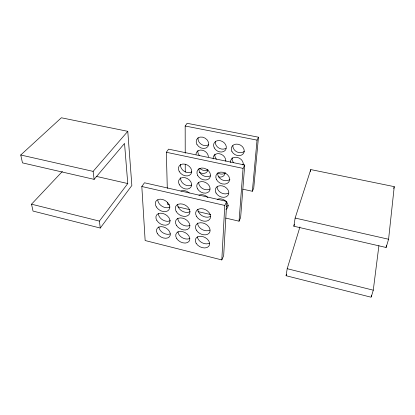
<?xml version="1.0" encoding="UTF-8"?>
<svg xmlns="http://www.w3.org/2000/svg" width="415" height="415" viewBox="0 0 415 415"><rect width="100%" height="100%" fill="white"/><g stroke="black" fill="none" stroke-linecap="round" stroke-linejoin="round"><path stroke-width="0.62" d="M221.812 259.925L224.764 205.435L226.756 201.4L144.482 182.782L141.816 186.501L145.146 240.539L221.812 259.925L223.675 255.733L226.756 201.4M225.786 218.093L239.04 221.19L243.06 168.391L244.726 165.014L168.583 149.146L166.337 152.274L167.297 188.394M244.726 165.014L240.622 217.636L239.04 221.19M242.858 189.193L252.356 191.274L257.035 140.12L258.472 137.204L187.118 123.291L185.173 126.01L185.22 153.228M258.472 137.204L253.736 188.177L252.356 191.274M388.58 239.248L394.25 186.646L310.757 169.574L295.132 218.057L293.851 226.227L386.106 247.485L388.58 239.248L295.132 218.057M386.106 247.485L386.318 245.576M299.946 226.953L287.196 268.707L286.096 275.731L371.155 297.223L373.272 290.184L378.911 245.659M371.238 296.58L371.404 295.298M310.436 171.488L310.757 169.574M393.716 188.514L394.25 186.646M286.096 275.731L286.469 274.497M293.851 226.227L294.437 224.391M100.269 228.048L131.856 185.495L127.779 131.332L61.363 117.777L20.75 154.997L22.477 162.877L94.127 179.358L124.531 143.424L127.768 183.554L99.393 221.096L100.269 228.048L33.034 211.079L31.524 204.19L62.364 171.457M94.127 179.358L93.121 171.379L127.779 131.332M185.173 126.01L257.035 140.12M166.337 152.274L243.06 168.391M20.75 154.997L93.121 171.379M141.816 186.501L224.764 205.435M96.166 176.339L127.768 183.554M169.616 204.963L167.722 204.517L167.67 202.582M177.822 206.878L189.811 209.684M198.017 211.603L210.638 214.55M31.524 204.19L99.393 221.096M287.196 268.707L373.272 290.184M185.235 164.247L185.251 172.028M189.894 238.397A7.465 5.208 28.8 0 1 182.299 237.712A7.465 5.208 28.8 0 1 177.962 231.565M209.419 243.216A7.537 5.296 27 0 1 201.944 242.656A7.537 5.296 27 0 1 197.41 236.815M190.029 211.676A7.766 5.628 30.2 0 1 182.133 211.105A7.766 5.628 30.2 0 1 177.625 204.564M170.269 233.878A7.408 5.115 30.5 0 1 162.996 232.841A7.408 5.115 30.5 0 1 158.872 226.886M170.399 220.588A7.553 5.312 31.3 0 1 162.83 219.986A7.553 5.312 31.3 0 1 158.338 213.678M170.083 206.997A7.703 5.52 32.1 0 1 162.369 206.457A7.703 5.52 32.1 0 1 157.783 199.947M210.338 216.443A7.838 5.737 28.1 0 1 202.261 215.841A7.838 5.737 28.1 0 1 197.825 209.264M189.956 225.298A7.615 5.416 29.5 0 1 182.216 224.665A7.615 5.416 29.5 0 1 177.796 218.326M209.871 230.092A7.683 5.509 27.5 0 1 201.955 229.428A7.683 5.509 27.5 0 1 197.602 223.063M226.336 201.69A6.993 5.224 26.8 0 1 225.905 209.357M217.294 199.314A6.993 5.224 26.8 0 1 225.921 201.27M198.961 195.169A6.936 5.141 28.8 0 1 207.863 197.504M180.93 191.087A6.879 5.058 30.7 0 1 189.276 192.975M210.301 175.851A7.133 5.514 30.4 0 1 202.416 175.177A7.133 5.514 30.4 0 1 199.034 168.319M191.704 184.981A6.951 5.229 31.6 0 1 184.115 184.281A6.951 5.229 31.6 0 1 180.696 177.662M191.797 171.846A7.081 5.416 32.6 0 1 184.073 171.193A7.081 5.416 32.6 0 1 180.592 164.366M229.931 179.322A7.19 5.608 28 0 1 222.155 179.845A7.19 5.608 28 0 1 217.636 173.32M209.876 189.022A7.003 5.317 29.5 0 1 202.655 188.618A7.003 5.317 29.5 0 1 198.692 182.595M228.343 193.131A7.06 5.405 27.3 0 1 220.972 192.7A7.06 5.405 27.3 0 1 217.076 186.651M228.385 205.321A6.936 5.213 26.7 0 1 226.185 206.405M225.335 172.827A6.422 5.037 28.8 0 1 217.678 172.925M230.548 162.519A6.635 5.302 27.1 0 1 237.25 157.399A6.635 5.302 27.1 0 1 243.076 165.134M213.186 158.898A6.578 5.219 29.6 0 1 219.089 153.685A6.578 5.219 29.6 0 1 225.667 160.548M225.013 173.05A6.469 5.047 28.8 0 1 218.601 176.94M207.962 169.86A6.422 4.97 31 0 1 199.262 172.272M196.01 154.375A6.536 5.136 31.9 0 1 202.297 150.209A6.536 5.136 31.9 0 1 208.356 156.943M225.905 148.295A6.645 5.385 30.6 0 1 218.487 147.792A6.645 5.385 30.6 0 1 215.437 141.23M207.816 169.776A6.375 4.959 31 0 1 199.708 168.345M199.542 155.682A6.484 5.125 32 0 1 197.924 150.603M208.538 144.773A6.599 5.296 33.1 0 1 201.254 144.29A6.599 5.296 33.1 0 1 198.121 137.759M244.326 151.273A6.692 5.468 27.8 0 1 236.996 151.926A6.692 5.468 27.8 0 1 232.867 145.712M225.983 160.47A6.531 5.208 29.6 0 1 225.246 161.041M216.485 159.215A6.531 5.208 29.6 0 1 214.949 154.115M243.351 164.086A6.583 5.286 27.1 0 1 242.583 164.656M233.687 162.799A6.583 5.286 27.1 0 1 232.239 157.684M156.31 206.888A7.776 5.53 32.1 0 0 168.801 209.917A7.776 5.53 32.1 0 0 162.348 199.413A7.776 5.53 32.1 0 0 156.31 206.888M176.24 211.593A7.838 5.639 30.2 0 0 188.96 214.674A7.838 5.639 30.2 0 0 182.647 204.123A7.838 5.639 30.2 0 0 176.24 211.593M196.534 216.386A7.906 5.748 28.1 0 0 209.492 219.525A7.906 5.748 28.1 0 0 203.334 208.921A7.906 5.748 28.1 0 0 196.534 216.386M196.337 230.112A7.75 5.52 27.5 0 0 209.036 233.266A7.75 5.52 27.5 0 0 202.992 223.011A7.75 5.52 27.5 0 0 196.337 230.112M196.15 243.309A7.605 5.302 27 0 0 208.595 246.474A7.605 5.302 27 0 0 202.665 236.55A7.605 5.302 27 0 0 196.15 243.309M176.437 225.293A7.683 5.421 29.5 0 0 188.908 228.39A7.683 5.421 29.5 0 0 182.725 218.181A7.683 5.421 29.5 0 0 176.437 225.293M176.634 238.464A7.532 5.213 28.8 0 0 188.861 241.572A7.532 5.213 28.8 0 0 182.792 231.689A7.532 5.213 28.8 0 0 176.634 238.464M157.456 233.707A7.47 5.12 30.5 0 0 169.476 236.758A7.47 5.12 30.5 0 0 163.277 226.917A7.47 5.12 30.5 0 0 157.456 233.707M156.896 220.557A7.62 5.317 31.2 0 0 169.144 223.597A7.62 5.317 31.2 0 0 162.82 213.435A7.62 5.317 31.2 0 0 156.896 220.557M179.259 171.571A7.138 5.431 32.5 0 0 190.843 174.16A7.138 5.431 32.5 0 0 185.116 164.19A7.138 5.431 32.5 0 0 179.259 171.571M197.748 175.597A7.19 5.53 30.4 0 0 209.528 178.227A7.19 5.53 30.4 0 0 203.926 168.21A7.19 5.53 30.4 0 0 197.748 175.597M216.552 179.685A7.252 5.623 28 0 0 228.535 182.367A7.252 5.623 28 0 0 223.063 172.298A7.252 5.623 28 0 0 216.552 179.685M216.007 192.97A7.122 5.421 27.3 0 0 227.768 195.662A7.122 5.421 27.3 0 0 222.388 185.904A7.122 5.421 27.3 0 0 216.007 192.97M197.545 188.841A7.06 5.333 29.5 0 0 209.113 191.491A7.06 5.333 29.5 0 0 203.609 181.78A7.06 5.333 29.5 0 0 197.545 188.841M179.389 184.784A7.008 5.239 31.6 0 0 190.765 187.388A7.008 5.239 31.6 0 0 185.142 177.719A7.008 5.239 31.6 0 0 179.389 184.784M196.933 144.394A6.65 5.307 33 0 0 207.806 146.671A6.65 5.307 33 0 0 202.619 137.152A6.65 5.307 33 0 0 196.933 144.394M214.29 147.932A6.692 5.4 30.6 0 0 225.34 150.24A6.692 5.4 30.6 0 0 220.256 140.68A6.692 5.4 30.6 0 0 214.29 147.932M231.928 151.522A6.749 5.488 27.8 0 0 243.149 153.866A6.749 5.488 27.8 0 0 238.184 144.259A6.749 5.488 27.8 0 0 231.928 151.522"/></g></svg>
